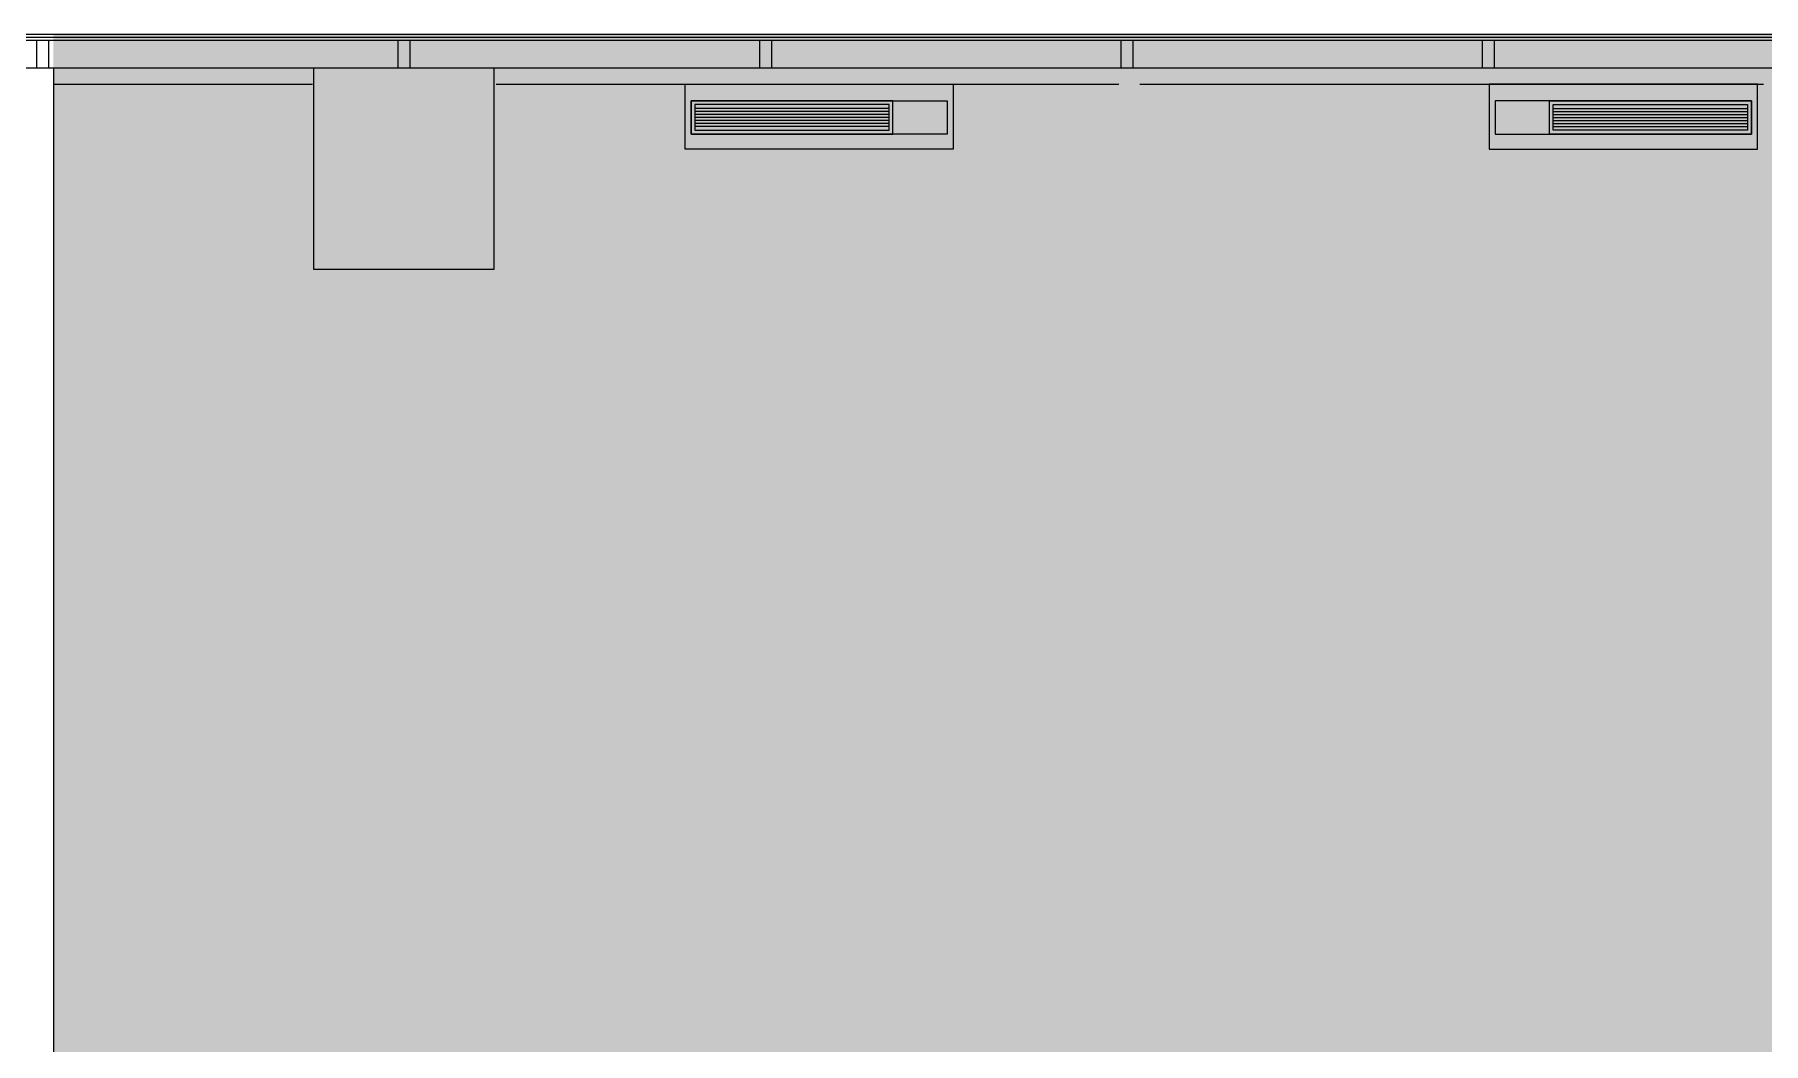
# Model space of a CAD drawing. Header units: inches. Extents: x -1427 to 2274, y -2183 to 260.
# Drawn here: x -653.6 to -366.6, y -982.3 to -814.8 of the extents above; entities that cross this region are included whole.
import ezdxf

# ---------------------------------------------------------------- set-up
doc = ezdxf.new("R2010")
doc.units = ezdxf.units.IN
doc.header["$MEASUREMENT"] = 0
for name, color, linetype, lineweight in [('8260 Willow Oaks_dwg', 8, 'Continuous', 9), ('8260 Willow Oaks_dwg _2_', 8, 'Continuous', 9), ('A-COLS', 52, 'Continuous', 13), ('A-DETL-GENF', 92, 'Continuous', 9), ('I-WALL', 2, 'Continuous', 9), ('LEVEL 07 BB', 7, 'Continuous', 9)]:
    doc.layers.add(name, color=color, linetype=linetype, lineweight=lineweight)

# ---------------------------------------------------------------- blocks, each defined once
blk = doc.blocks.new('8260 Willow Oaks_dwg-2472863-Reflected Ceiling Plan')
at = {"layer": 'LEVEL 07 BB'}
for p, q in [((32389.94, 9767.78), (32389.94, 9772.28)), ((32391.94, 9767.78), (32391.94, 9772.28)), ((32449.94, 9767.78), (32449.94, 9772.28)), ((32451.94, 9767.78), (32451.94, 9772.28)), ((32509.94, 9767.78), (32509.94, 9772.28)), ((32511.94, 9767.78), (32511.94, 9772.28)), ((32569.94, 9767.78), (32569.94, 9772.28)), ((32571.94, 9767.78), (32571.94, 9772.28)), ((32629.94, 9767.78), (32629.94, 9772.28)), ((32631.94, 9767.78), (32631.94, 9772.28)), ((32392.69, 9767.78), (32435.94, 9767.78)), ((32465.81, 9767.78), (33349.2, 9767.78)), ((32392.69, 9765.03), (32435.7, 9765.03)), ((32466.19, 9765.03), (32569.57, 9765.03)), ((32573.07, 9765.03), (32676.56, 9765.03)), ((32531.44, 9761.03), (32499.19, 9761.03)), ((32641.69, 9761.03), (32673.94, 9761.03)), ((32531.44, 9760.53), (32499.19, 9760.53)), ((32531.44, 9760.03), (32499.19, 9760.03)), ((32531.44, 9759.53), (32499.19, 9759.53)), ((32531.44, 9759.03), (32499.19, 9759.03)), ((32531.44, 9758.53), (32499.19, 9758.53)), ((32531.44, 9758.03), (32499.19, 9758.03)), ((32641.69, 9760.53), (32673.94, 9760.53)), ((32641.69, 9760.03), (32673.94, 9760.03)), ((32641.69, 9759.53), (32673.94, 9759.53)), ((32641.69, 9759.03), (32673.94, 9759.03)), ((32641.69, 9758.53), (32673.94, 9758.53)), ((32641.69, 9758.03), (32673.94, 9758.03))]:
    blk.add_line(p, q, dxfattribs=at)
at = {"layer": 'LEVEL 07 BB', "flags": 128}
for points in [[(33704.41, 9773.28), (32243.72, 9773.28), (32213.87, 9743.43), (32217.48, 9739.82)], [(33704.41, 9772.78), (32243.93, 9772.78), (32215.64, 9744.49)], [(33704.41, 9772.28), (32244.14, 9772.28), (32215.99, 9744.14)]]:
    blk.add_lwpolyline(points, dxfattribs=at)
for points in [[(32542.06, 9765.03), (32542.06, 9754.28), (32497.56, 9754.28), (32497.56, 9765.03)], [(32631.06, 9765.03), (32631.06, 9754.28), (32675.56, 9754.28), (32675.56, 9765.03)], [(32498.56, 9762.28), (32498.56, 9756.78), (32532.06, 9756.78), (32532.06, 9762.28)], [(32541.06, 9762.28), (32541.06, 9756.78), (32498.56, 9756.78), (32498.56, 9762.28)], [(32499.19, 9761.66), (32499.19, 9757.41), (32531.44, 9757.41), (32531.44, 9761.66)], [(32632.06, 9762.28), (32632.06, 9756.78), (32674.56, 9756.78), (32674.56, 9762.28)], [(32674.56, 9762.28), (32674.56, 9756.78), (32641.06, 9756.78), (32641.06, 9762.28)], [(32673.94, 9761.66), (32673.94, 9757.41), (32641.69, 9757.41), (32641.69, 9761.66)]]:
    blk.add_lwpolyline(points, close=True, dxfattribs=at)
blk = doc.blocks.new('8260 Willow Oaks_dwg _2_-2439531-Reflected Ceiling Plan')
at = {"layer": 'LEVEL 07 BB', "color": 253}
for p, q in [((32389.94, 9767.78), (32389.94, 9772.28)), ((32391.94, 9767.78), (32391.94, 9772.28)), ((32449.94, 9767.78), (32449.94, 9772.28)), ((32451.94, 9767.78), (32451.94, 9772.28)), ((32509.94, 9767.78), (32509.94, 9772.28)), ((32511.94, 9767.78), (32511.94, 9772.28)), ((32569.94, 9767.78), (32569.94, 9772.28)), ((32571.94, 9767.78), (32571.94, 9772.28)), ((32629.94, 9767.78), (32629.94, 9772.28)), ((32631.94, 9767.78), (32631.94, 9772.28)), ((32465.81, 9767.78), (33349.2, 9767.78)), ((32392.69, 9765.03), (32435.7, 9765.03)), ((32466.19, 9765.03), (32569.57, 9765.03)), ((32573.07, 9765.03), (32676.56, 9765.03)), ((32531.44, 9761.03), (32499.19, 9761.03)), ((32641.69, 9761.03), (32673.94, 9761.03)), ((32531.44, 9760.53), (32499.19, 9760.53)), ((32531.44, 9760.03), (32499.19, 9760.03)), ((32531.44, 9759.53), (32499.19, 9759.53)), ((32531.44, 9759.03), (32499.19, 9759.03)), ((32531.44, 9758.53), (32499.19, 9758.53)), ((32531.44, 9758.03), (32499.19, 9758.03)), ((32641.69, 9760.53), (32673.94, 9760.53)), ((32641.69, 9760.03), (32673.94, 9760.03)), ((32641.69, 9759.53), (32673.94, 9759.53)), ((32641.69, 9759.03), (32673.94, 9759.03)), ((32641.69, 9758.53), (32673.94, 9758.53)), ((32641.69, 9758.03), (32673.94, 9758.03))]:
    blk.add_line(p, q, dxfattribs=at)
at = {"layer": 'LEVEL 07 BB', "color": 253, "flags": 128}
for points in [[(33704.41, 9773.28), (32243.72, 9773.28), (32213.87, 9743.43), (32217.48, 9739.82)], [(33704.41, 9772.78), (32243.93, 9772.78), (32215.64, 9744.49)], [(33704.41, 9772.28), (32244.14, 9772.28), (32215.99, 9744.14)], [(32219.26, 9741.05), (32246, 9767.78), (32435.94, 9767.78)]]:
    blk.add_lwpolyline(points, dxfattribs=at)
for points in [[(32542.06, 9765.03), (32542.06, 9754.28), (32497.56, 9754.28), (32497.56, 9765.03)], [(32631.06, 9765.03), (32631.06, 9754.28), (32675.56, 9754.28), (32675.56, 9765.03)], [(32498.56, 9762.28), (32498.56, 9756.78), (32532.06, 9756.78), (32532.06, 9762.28)], [(32541.06, 9762.28), (32541.06, 9756.78), (32498.56, 9756.78), (32498.56, 9762.28)], [(32499.19, 9761.66), (32499.19, 9757.41), (32531.44, 9757.41), (32531.44, 9761.66)], [(32632.06, 9762.28), (32632.06, 9756.78), (32674.56, 9756.78), (32674.56, 9762.28)], [(32674.56, 9762.28), (32674.56, 9756.78), (32641.06, 9756.78), (32641.06, 9762.28)], [(32673.94, 9761.66), (32673.94, 9757.41), (32641.69, 9757.41), (32641.69, 9761.66)]]:
    blk.add_lwpolyline(points, close=True, dxfattribs=at)
blk = doc.blocks.new('Columns 1 - Columns 1-2495298-Reflected Ceiling Plan')
at = {"layer": 'A-COLS', "lineweight": 9}
h = blk.add_hatch(color=55, dxfattribs=at)
h.paths.add_polyline_path([(-344.46, -2150.94), (-338.28, -2144.77), (-338.28, -2115.04), (-368.16, -2115.04), (-368.16, -2117.34), (-369.17, -2117.34), (-369.17, -2147.78), (-360.5, -2147.78), (-354.06, -2141.34), (-345.17, -2150.23)], flags=0)
h.paths.add_polyline_path([(249.67, -2143.52), (255.5, -2137.69), (255.5, -2113.67), (220.65, -2113.67), (220.64, -2140.32), (220.23, -2113.67), (217.01, -2113.67), (217.01, -2140.67), (246.82, -2140.67)], flags=0)
h.paths.add_polyline_path([(-113.19, -2143.52), (-110.22, -2140.54), (-86.7, -2140.54), (-86.7, -2114.54), (-119.32, -2114.54), (-119.32, -2137.38), (-115.13, -2141.57)], flags=0)
h.paths.add_polyline_path([(-585.22, -2121.95), (-578.56, -2115.29), (-578.56, -2080.06), (-607.29, -2080.06), (-607.29, -2117.79), (-601.06, -2117.79), (-595.22, -2111.95), (-589.37, -2117.79)], flags=0)
h.paths.add_polyline_path([(-819.17, -2073), (-819.17, -2049), (-846.02, -2049), (-846.02, -2068.52), (-841.54, -2073), (-821.67, -2073)], flags=0)
h.paths.add_polyline_path([(-1068.66, -1845.88), (-1055.93, -1833.15), (-1055.93, -1808.86), (-1085.69, -1808.86), (-1085.69, -1828.86), (-1071.28, -1843.27)], flags=0)
h.paths.add_polyline_path([(-1276.44, -1619.05), (-1276.44, -1589.05), (-1277.28, -1589.05), (-1277.28, -1587.14), (-1301.28, -1587.14), (-1301.28, -1589.05), (-1309.94, -1589.05), (-1317.71, -1596.83), (-1295.49, -1619.05), (-1277.28, -1619.05)], flags=0)
h.paths.add_polyline_path([(-1077.54, -1617.89), (-1058.94, -1617.89), (-1058.94, -1593.96), (-1083.3, -1593.96), (-1083.3, -1617.89), (-1077.87, -1617.89)], flags=0)
h.paths.add_polyline_path([(-826.28, -1615.25), (-818.48, -1615.25), (-818.48, -1589.87), (-842.8, -1589.87), (-842.8, -1615.25), (-842.48, -1615.25)], flags=0)
h.paths.add_polyline_path([(-603.13, -1613.61), (-578.8, -1612.78), (-578.84, -1591.25), (-603.13, -1591.25), (-603.13, -1612.78)], flags=0)
h.paths.add_polyline_path([(-770.86, -1400.7), (-770.86, -1352.13), (-844.96, -1352.13), (-844.96, -1400.7), (-806.09, -1400.7)], flags=0)
h.paths.add_polyline_path([(-1083.3, -1379.2), (-1059.3, -1379.2), (-1059.3, -1352.54), (-1083.3, -1352.54), (-1083.3, -1375.59)], flags=0)
h.paths.add_polyline_path([(-602.86, -1376.13), (-578.86, -1376.13), (-578.86, -1352.13), (-602.86, -1352.13), (-602.86, -1365.21)], flags=0)
h.paths.add_polyline_path([(-1312.55, -1375.07), (-1312.55, -1351.07), (-1313.43, -1351.07), (-1313.43, -1349.42), (-1344.55, -1349.42), (-1344.55, -1375.07), (-1313.19, -1375.07)], flags=0)
h.paths.add_polyline_path([(-1314.06, -1179.82), (-1313.99, -1179.82), (-1313.99, -1178.54), (-1311.93, -1178.54), (-1311.93, -1148.62), (-1333.32, -1148.62), (-1344.55, -1159.85), (-1344.55, -1178.54), (-1337.99, -1178.54), (-1337.99, -1179.82), (-1314.08, -1179.82)], flags=0)
h.paths.add_polyline_path([(-1084.18, -921.65), (-1054.31, -921.65), (-1054.31, -892.1), (-1066.36, -880.04), (-1096.08, -909.76), (-1084.26, -921.58)], flags=0)
h.paths.add_polyline_path([(-821.18, -889.56), (-813.47, -889.56), (-813.47, -857.49), (-823.93, -847.03), (-829.95, -853.04), (-843.09, -853.04), (-843.09, -865.56), (-843.73, -865.56), (-843.73, -889.56), (-843.09, -889.56)], flags=0)
h.paths.add_polyline_path([(-580.51, -853.79), (-577.38, -853.79), (-577.38, -820.29), (-607.26, -820.29), (-607.26, -853.79), (-603.98, -853.79)], flags=0)
at = {"layer": 'A-COLS', "color": 250, "lineweight": 20}
for p, q in [((-607.26, -853.79), (-607.26, -820.29)), ((-607.26, -820.29), (-577.38, -820.29)), ((-577.38, -820.29), (-577.38, -853.79)), ((-577.38, -853.79), (-607.26, -853.79))]:
    blk.add_line(p, q, dxfattribs=at)

msp = doc.modelspace()

# ---------------------------------------------------------------- hatches: boundary and pattern name
at = {"layer": 'A-DETL-GENF'}
h = msp.add_hatch(color=9, dxfattribs=at)
h.paths.add_polyline_path([(394.43, -2183.28), (456.38, -2183.28), (492.08, -2147.59), (497.78, -2153.29), (661.21, -2153.29), (661.21, -1616.53), (377.06, -1616.53), (377.06, -1637.37), (353.06, -1637.37), (353.06, -1616.53), (220.65, -1616.53), (220.65, -2113.67), (255.5, -2113.67), (255.5, -2137.69), (249.67, -2143.52), (246.82, -2140.67), (241.01, -2140.67), (241.03, -2142.65), (281.66, -2183.28)], flags=0)
h.paths.add_polyline_path([(502.12, -2142.74), (478.12, -2142.74), (478.12, -2118.74), (502.12, -2118.74), (502.12, -2133.42)], flags=0)
h.paths.add_polyline_path([(-459.11, -1292.13), (661.21, -1292.13), (661.21, -814.79), (-650.51, -814.79), (-650.51, -1292.13)], flags=0)
h.paths.add_polyline_path([(480.93, -854.62), (478.48, -854.62), (478.48, -854.48), (481.06, -854.48), (481.06, -830.73), (502.06, -830.73), (502.06, -830.62), (502.48, -830.62), (502.48, -854.62), (481.06, -854.62)], flags=0)
h.paths.add_polyline_path([(-603.98, -853.79), (-607.26, -853.79), (-607.26, -820.29), (-577.38, -820.29), (-577.38, -853.79), (-580.51, -853.79)], flags=0)
h.paths.add_polyline_path([(224.48, -849.92), (224.48, -826.5), (245.34, -826.5), (245.34, -849.92)], flags=0)
h.paths.add_polyline_path([(-87.41, -845.19), (-110.41, -845.19), (-110.41, -821.69), (-111.33, -821.69), (-111.33, -821.37), (-87.33, -821.37), (-87.33, -821.69), (-87.41, -821.69)], flags=0)
h.paths.add_polyline_path([(-362.15, -844.44), (-362.15, -821.37), (-340.37, -821.37), (-340.37, -844.44)], flags=0)

# ---------------------------------------------------------------- linework, layer by layer
at = {"layer": 'I-WALL', "color": 250, "lineweight": 20}
for p, q in [((-654.01, -820.29), (-650.51, -820.29)), ((-650.51, -820.29), (-650.51, -1288.63))]:
    msp.add_line(p, q, dxfattribs=at)

# ---------------------------------------------------------------- block references
at = {"layer": '8260 Willow Oaks_dwg', "color": 7}
msp.add_blockref('8260 Willow Oaks_dwg-2472863-Reflected Ceiling Plan', (-33043.2, -10588.08), dxfattribs=at)
at = {"layer": '8260 Willow Oaks_dwg _2_', "color": 253}
msp.add_blockref('8260 Willow Oaks_dwg _2_-2439531-Reflected Ceiling Plan', (-33043.2, -10588.08), dxfattribs=at)
at = {"layer": 'A-COLS', "lineweight": 9}
msp.add_blockref('Columns 1 - Columns 1-2495298-Reflected Ceiling Plan', (0, 0), dxfattribs=at)

doc.saveas('drawing.dxf')
